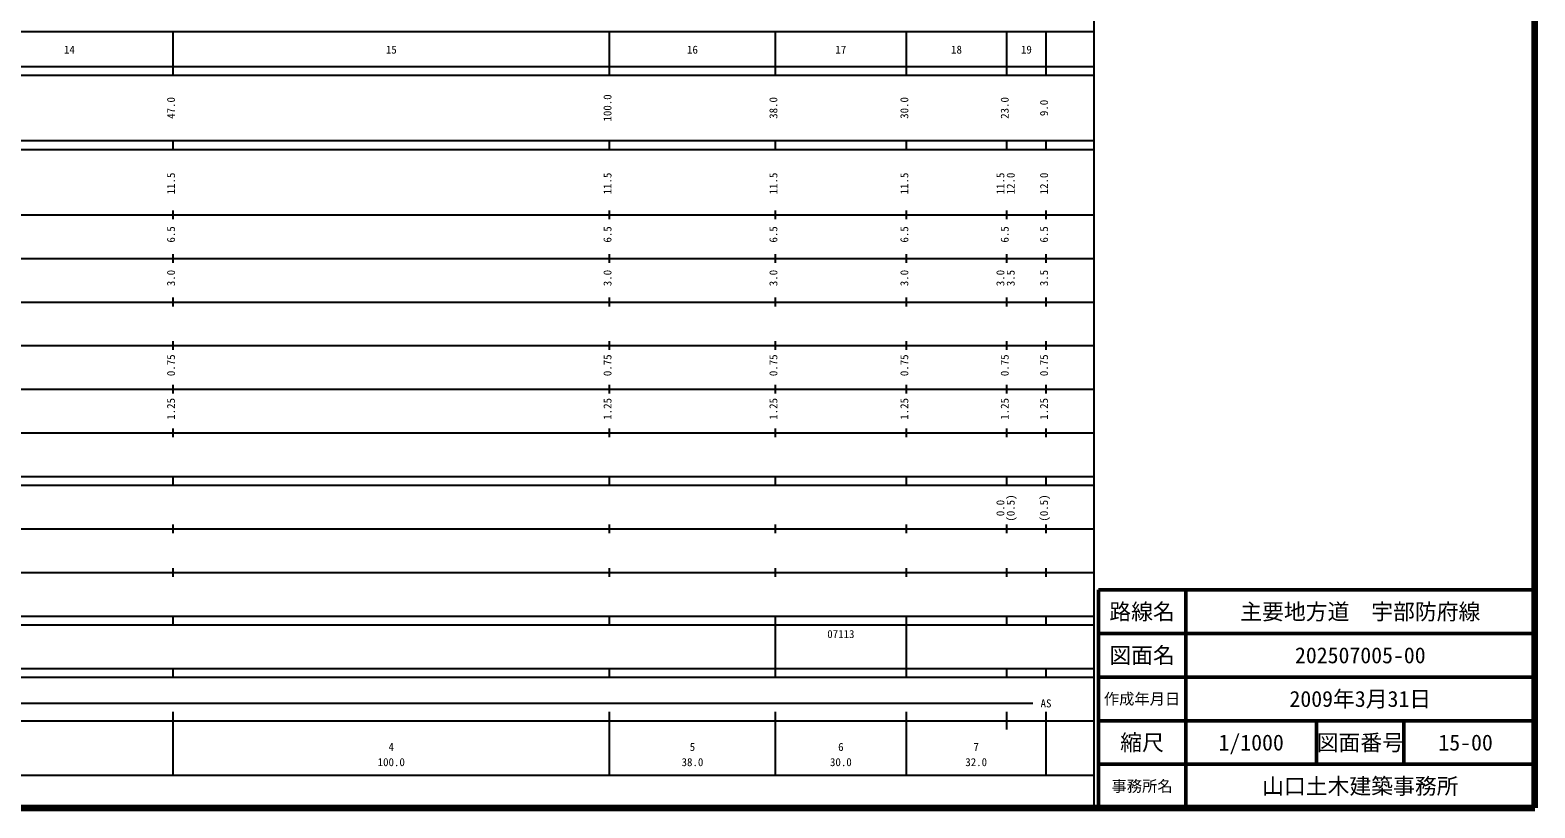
# Model space of a CAD drawing. Units: millimetres on the paper, enlarged 1000 times. Extents: x 40000 to 680000, y 20000 to 380000.
# Drawn here: x 335258 to 680000, y 20000 to 198357 of the extents above; entities that cross this region are included whole.
import ezdxf
from ezdxf.enums import TextEntityAlignment as Align

# ---------------------------------------------------------------- set-up
doc = ezdxf.new("R2010")
doc.units = ezdxf.units.MM
doc.header["$LTSCALE"] = 1000
for name, color, linetype, lineweight in [('M-TTL', 2, 'Continuous', 140), ('M-TTL-BAND', 7, 'Continuous', 25), ('M-TTL-FRAM', 2, 'Continuous', 50), ('M-TTL-TXT', 7, 'Continuous', 50)]:
    doc.layers.add(name, color=color, linetype=linetype, lineweight=lineweight)
doc.styles.add('ＭＳ ゴシック', font='')
doc.styles.get('ＭＳ ゴシック').set_extended_font_data('MS Gothic')

msp = doc.modelspace()

# ---------------------------------------------------------------- linework, layer by layer
at = {"layer": 'M-TTL'}
for p, q in [((680000, 20000), (680000, 380000)), ((40000, 20000), (680000, 20000))]:
    msp.add_line(p, q, dxfattribs=at)
at = {"layer": 'M-TTL-BAND'}
for p, q in [((579000, 20000), (579000, 370000)), ((68000, 198000), (579000, 198000)), ((368000, 188000), (368000, 198000)), ((468000, 188000), (468000, 198000)), ((506000, 188000), (506000, 198000)), ((536000, 188000), (536000, 198000)), ((559000, 188000), (559000, 198000)), ((568000, 188000), (568000, 198000)), ((40000, 190000), (579000, 190000)), ((40000, 188000), (579000, 188000)), ((40000, 173000), (579000, 173000)), ((368000, 171000), (368000, 173000)), ((468000, 171000), (468000, 173000)), ((506000, 171000), (506000, 173000)), ((536000, 171000), (536000, 173000)), ((559000, 171000), (559000, 173000)), ((568000, 171000), (568000, 173000)), ((40000, 171000), (579000, 171000)), ((40000, 156000), (579000, 156000)), ((368000, 155000), (368000, 157000)), ((468000, 155000), (468000, 157000)), ((506000, 155000), (506000, 157000)), ((536000, 155000), (536000, 157000)), ((559000, 155000), (559000, 157000)), ((568000, 155000), (568000, 157000)), ((46000, 146000), (579000, 146000)), ((368000, 145000), (368000, 147000)), ((468000, 145000), (468000, 147000)), ((506000, 145000), (506000, 147000)), ((536000, 145000), (536000, 147000)), ((559000, 145000), (559000, 147000)), ((568000, 145000), (568000, 147000)), ((52000, 136000), (579000, 136000)), ((368000, 135000), (368000, 137000)), ((468000, 135000), (468000, 137000)), ((506000, 135000), (506000, 137000)), ((536000, 135000), (536000, 137000)), ((559000, 135000), (559000, 137000)), ((568000, 135000), (568000, 137000)), ((46000, 126000), (579000, 126000)), ((368000, 125000), (368000, 127000)), ((468000, 125000), (468000, 127000)), ((506000, 125000), (506000, 127000)), ((536000, 125000), (536000, 127000)), ((559000, 125000), (559000, 127000)), ((568000, 125000), (568000, 127000)), ((52000, 116000), (579000, 116000)), ((368000, 115000), (368000, 117000)), ((468000, 115000), (468000, 117000)), ((506000, 115000), (506000, 117000)), ((536000, 115000), (536000, 117000)), ((559000, 115000), (559000, 117000)), ((568000, 115000), (568000, 117000)), ((368000, 105000), (368000, 107000)), ((468000, 105000), (468000, 107000)), ((506000, 105000), (506000, 107000)), ((536000, 105000), (536000, 107000)), ((559000, 105000), (559000, 107000)), ((568000, 105000), (568000, 107000)), ((46000, 106000), (579000, 106000)), ((40000, 96000), (579000, 96000)), ((40000, 94000), (579000, 94000)), ((368000, 94000), (368000, 96000)), ((468000, 94000), (468000, 96000)), ((506000, 94000), (506000, 96000)), ((536000, 94000), (536000, 96000)), ((559000, 94000), (559000, 96000)), ((568000, 94000), (568000, 96000)), ((49000, 84000), (579000, 84000)), ((368000, 83000), (368000, 85000)), ((468000, 83000), (468000, 85000)), ((506000, 83000), (506000, 85000)), ((536000, 83000), (536000, 85000)), ((559000, 83000), (559000, 85000)), ((568000, 83000), (568000, 85000)), ((40000, 74000), (579000, 74000)), ((368000, 73000), (368000, 75000)), ((468000, 73000), (468000, 75000)), ((506000, 73000), (506000, 75000)), ((536000, 73000), (536000, 75000)), ((559000, 73000), (559000, 75000)), ((568000, 73000), (568000, 75000)), ((40000, 64000), (579000, 64000)), ((368000, 62000), (368000, 64000)), ((468000, 62000), (468000, 64000)), ((506000, 62000), (506000, 64000)), ((536000, 62000), (536000, 64000)), ((559000, 62000), (559000, 64000)), ((568000, 62000), (568000, 64000)), ((40000, 62000), (579000, 62000)), ((506000, 52000), (506000, 62000)), ((536000, 52000), (536000, 62000)), ((40000, 52000), (579000, 52000)), ((368000, 50000), (368000, 52000)), ((468000, 50000), (468000, 52000)), ((506000, 50000), (506000, 52000)), ((536000, 50000), (536000, 52000)), ((559000, 50000), (559000, 52000)), ((568000, 50000), (568000, 52000)), ((40000, 50000), (579000, 50000)), ((71000, 44000), (565000, 44000)), ((368000, 27500), (368000, 42000)), ((468000, 27500), (468000, 42000)), ((506000, 27500), (506000, 42000)), ((536000, 27500), (536000, 42000)), ((559000, 38000), (559000, 42000)), ((568000, 27500), (568000, 42000)), ((40000, 40000), (579000, 40000)), ((68000, 27500), (579000, 27500))]:
    msp.add_line(p, q, dxfattribs=at)
at = {"layer": 'M-TTL-FRAM'}
for p, q in [((680000, 70000), (580000, 70000)), ((580000, 70000), (580000, 20000))]:
    msp.add_line(p, q, dxfattribs=at)
at = {"layer": 'M-TTL-TXT'}
for p, q in [((600000, 70000), (600000, 20000)), ((680000, 60000), (580000, 60000)), ((680000, 50000), (580000, 50000)), ((680000, 40000), (580000, 40000)), ((630000, 40000), (630000, 30000)), ((650000, 40000), (650000, 30000)), ((680000, 30000), (580000, 30000))]:
    msp.add_line(p, q, dxfattribs=at)

# ---------------------------------------------------------------- texts
at = {"layer": 'M-TTL-BAND', "style": 'ＭＳ ゴシック'}
for s, p in [('14', (344266, 192405)), ('15', (418000, 192405)), ('16', (487000, 192405)), ('17', (521000, 192405)), ('18', (547500, 192405)), ('19', (563500, 192405)), ('07113', (521000, 58405)), ('AS', (568000, 42500)), ('4', (418000, 32523)), ('5', (487000, 32523)), ('6', (521000, 32523)), ('7', (552000, 32523)), ('100.0', (418000, 29033)), ('38.0', (487000, 29033)), ('30.0', (521000, 29033)), ('32.0', (552000, 29033))]:
    msp.add_text(s, height=1833, dxfattribs=at).set_placement(p, align=Align.BOTTOM_CENTER)
for s, p in [('47.0', (369000, 180500)), ('100.0', (469000, 180500)), ('38.0', (507000, 180500)), ('30.0', (537000, 180500)), ('23.0', (560000, 180500)), ('9.0', (569000, 180500)), ('11.5', (369000, 163174)), ('11.5', (469000, 163174)), ('11.5', (507000, 163174)), ('11.5', (537000, 163174)), ('11.5', (559000, 163174)), ('12.0', (561370, 163174)), ('12.0', (569000, 163174)), ('6.5', (369000, 151500)), ('6.5', (469000, 151500)), ('6.5', (507000, 151500)), ('6.5', (537000, 151500)), ('6.5', (560000, 151500)), ('6.5', (569000, 151500)), ('3.0', (369000, 141500)), ('3.0', (469000, 141500)), ('3.0', (507000, 141500)), ('3.0', (537000, 141500)), ('3.0', (559000, 141500)), ('3.5', (561370, 141500)), ('3.5', (569000, 141500)), ('0.75', (369000, 121500)), ('0.75', (469000, 121500)), ('0.75', (507000, 121500)), ('0.75', (537000, 121500)), ('0.75', (560000, 121500)), ('0.75', (569000, 121500)), ('1.25', (369000, 111500)), ('1.25', (469000, 111500)), ('1.25', (507000, 111500)), ('1.25', (537000, 111500)), ('1.25', (560000, 111500)), ('1.25', (569000, 111500)), ('0.0', (559000, 88764)), ('(0.5)', (561370, 88764)), ('(0.5)', (569000, 88764))]:
    msp.add_text(s, height=1833, rotation=90, dxfattribs=at).set_placement(p, align=Align.BOTTOM_CENTER)
at = {"layer": 'M-TTL-TXT', "style": 'ＭＳ ゴシック'}
for s, height, p in [('路線名', 3666, (590000, 65000)), ('主要地方道\u3000宇部防府線', 3666, (640000, 65000)), ('図面名', 3666, (590000, 55000)), ('202507005-00', 3666, (640000, 55000)), ('作成年月日', 2566, (590000, 45000)), ('2009年3月31日', 3666, (640000, 45000)), ('縮尺', 3666, (590000, 35000)), ('1/1000', 3666, (615000, 35000)), ('図面番号', 3666, (640000, 35000)), ('15-00', 3666, (664125, 35000)), ('事務所名', 2566, (590000, 25000)), ('山口土木建築事務所', 3666, (640000, 25000))]:
    msp.add_text(s, height=height, dxfattribs=at).set_placement(p, align=Align.MIDDLE_CENTER)

doc.saveas('drawing.dxf')
